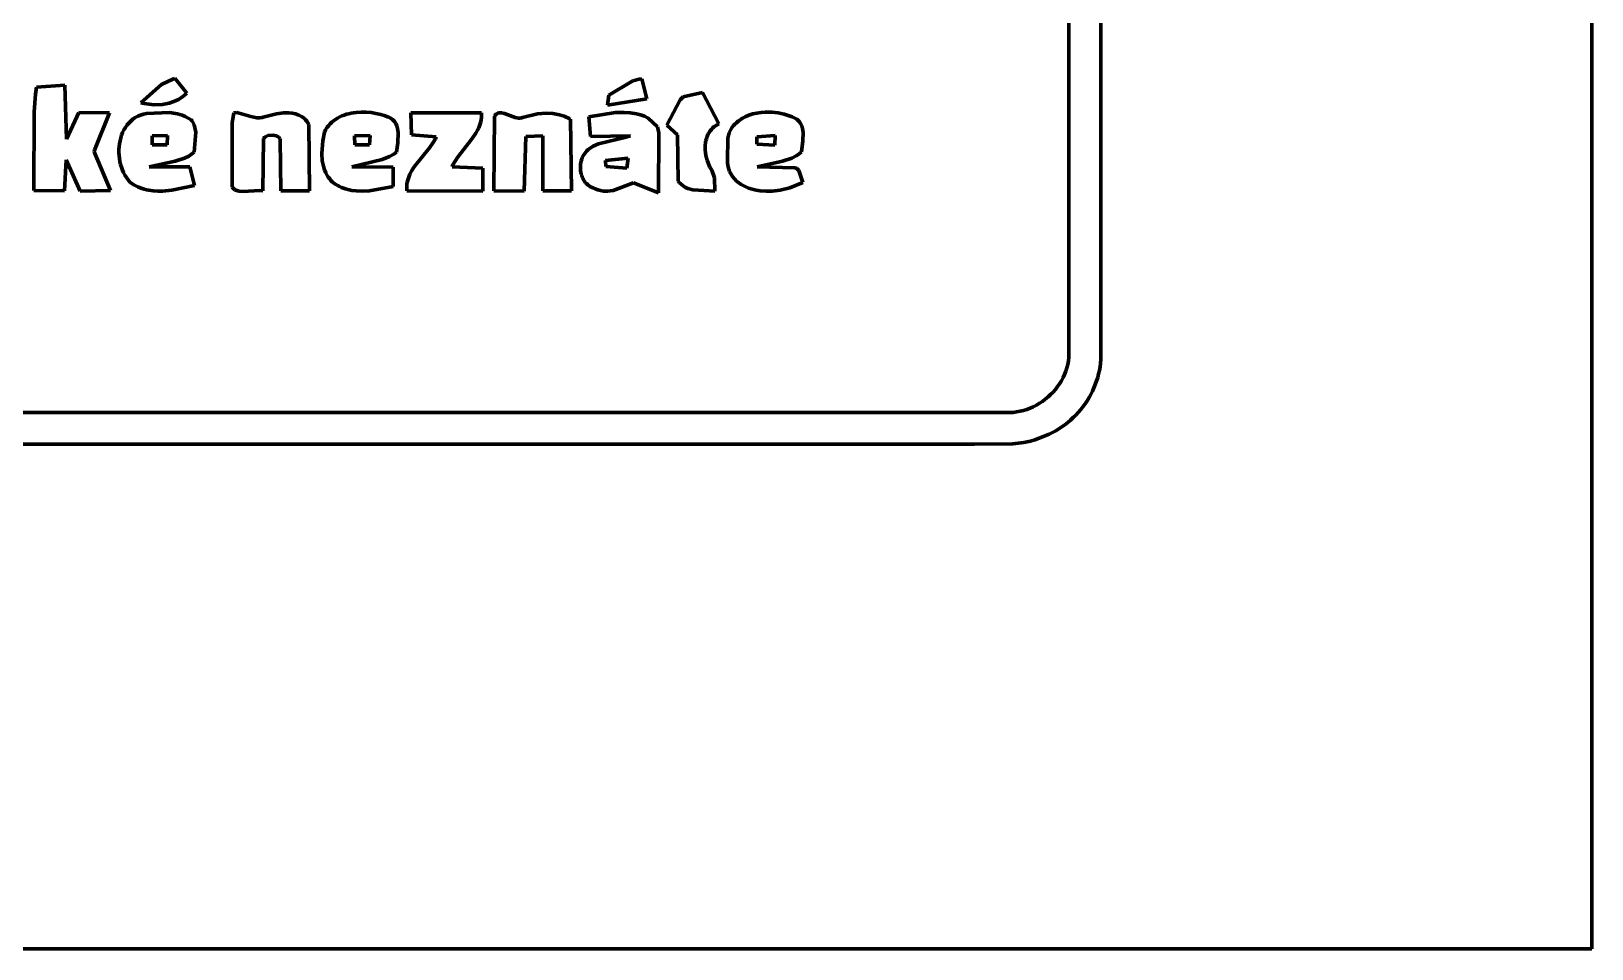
# Model space of a CAD drawing. Header units: millimetres. Extents: x 0 to 8.92, y 0 to 5.62.
# Drawn here: x 4.21 to 8.917, y 0 to 2.767 of the extents above; entities that cross this region are included whole.
import ezdxf

# ---------------------------------------------------------------- set-up
doc = ezdxf.new("R2010")
doc.units = ezdxf.units.MM
for name, color, linetype, lineweight in [('color#000000ff', 7, 'CONTINUOUS', 100), ('color#262325ff', 7, 'CONTINUOUS', 100), ('color#ffffffff', 7, 'CONTINUOUS', 100)]:
    doc.layers.add(name, color=color, linetype=linetype, lineweight=lineweight)

msp = doc.modelspace()

# ---------------------------------------------------------------- linework, layer by layer
at = {"layer": 'color#000000ff'}
for p, q in [((7.3392, 1.8049), (7.3393, 4.5008)), ((7.4363, 4.5007), (7.4362, 1.7769)), ((7.3396, 1.7941), (7.3392, 1.8049)), ((7.3392, 1.7833), (7.3396, 1.7941)), ((7.3268, 1.7321), (7.3306, 1.7419)), ((7.3306, 1.7419), (7.3338, 1.752)), ((7.3338, 1.752), (7.3363, 1.7623)), ((7.3363, 1.7623), (7.3381, 1.7727)), ((7.3381, 1.7727), (7.3392, 1.7833)), ((7.4318, 1.7442), (7.4294, 1.7335)), ((7.4338, 1.755), (7.4318, 1.7442)), ((7.4352, 1.7659), (7.4338, 1.755)), ((7.4362, 1.7769), (7.4352, 1.7659)), ((7.2993, 1.687), (7.3059, 1.6954)), ((7.3059, 1.6954), (7.3119, 1.7041)), ((7.3119, 1.7041), (7.3174, 1.7131)), ((7.3174, 1.7131), (7.3224, 1.7225)), ((7.3224, 1.7225), (7.3268, 1.7321)), ((7.4195, 1.702), (7.4154, 1.6918)), ((7.4233, 1.7124), (7.4195, 1.702)), ((7.4266, 1.7228), (7.4233, 1.7124)), ((7.4294, 1.7335), (7.4266, 1.7228)), ((7.2512, 1.6451), (7.2601, 1.6509)), ((7.2601, 1.6509), (7.2687, 1.6573)), ((7.2687, 1.6573), (7.277, 1.6641)), ((7.277, 1.6641), (7.2848, 1.6714)), ((7.2848, 1.6714), (7.2923, 1.679)), ((7.2923, 1.679), (7.2993, 1.687)), ((7.3947, 1.6529), (7.3886, 1.6438)), ((7.4005, 1.6624), (7.3947, 1.6529)), ((7.4058, 1.672), (7.4005, 1.6624)), ((7.4108, 1.6818), (7.4058, 1.672)), ((7.4154, 1.6918), (7.4108, 1.6818)), ((1.2076, 1.6177), (7.1396, 1.6177)), ((7.1396, 1.6177), (7.1503, 1.6169)), ((7.1503, 1.6169), (7.1609, 1.6169)), ((7.1609, 1.6169), (7.1715, 1.6175)), ((7.1715, 1.6175), (7.182, 1.6189)), ((7.182, 1.6189), (7.1924, 1.6208)), ((7.1924, 1.6208), (7.2027, 1.6234)), ((7.2027, 1.6234), (7.2129, 1.6266)), ((7.2129, 1.6266), (7.2228, 1.6304)), ((7.2228, 1.6304), (7.2325, 1.6348)), ((7.2325, 1.6348), (7.242, 1.6397)), ((7.242, 1.6397), (7.2512, 1.6451)), ((7.3529, 1.6018), (7.3448, 1.5943)), ((7.3607, 1.6096), (7.3529, 1.6018)), ((7.3682, 1.6177), (7.3607, 1.6096)), ((7.3753, 1.6261), (7.3682, 1.6177)), ((7.3821, 1.6348), (7.3753, 1.6261)), ((7.3886, 1.6438), (7.3821, 1.6348)), ((7.2906, 1.5568), (7.2807, 1.5519)), ((7.3003, 1.5621), (7.2906, 1.5568)), ((7.3097, 1.5678), (7.3003, 1.5621)), ((7.3189, 1.5738), (7.3097, 1.5678)), ((7.3278, 1.5803), (7.3189, 1.5738)), ((7.3364, 1.5871), (7.3278, 1.5803)), ((7.3448, 1.5943), (7.3364, 1.5871)), ((7.0555, 1.5221), (1.2075, 1.5221)), ((7.1709, 1.5225), (7.0555, 1.5221)), ((7.2043, 1.5265), (7.1709, 1.5225)), ((7.224, 1.531), (7.2043, 1.5265)), ((7.237, 1.535), (7.224, 1.531)), ((7.2499, 1.54), (7.237, 1.535)), ((7.2603, 1.5435), (7.2499, 1.54)), ((7.2706, 1.5475), (7.2603, 1.5435)), ((7.2807, 1.5519), (7.2706, 1.5475))]:
    msp.add_line(p, q, dxfattribs=at)
at = {"layer": 'color#262325ff'}
for p, q in [((4.2235, 2.5773), (4.2264, 2.5987)), ((4.2264, 2.5987), (4.3115, 2.6043)), ((4.3115, 2.6043), (4.3164, 2.441)), ((4.5409, 2.551), (4.6036, 2.6064)), ((4.6036, 2.6064), (4.6395, 2.6236)), ((4.6395, 2.6236), (4.6437, 2.625)), ((4.6437, 2.625), (4.6793, 2.5799)), ((5.9526, 2.5739), (6.0251, 2.6174)), ((6.0251, 2.6174), (6.0437, 2.6222)), ((6.0437, 2.6222), (6.0516, 2.623)), ((6.0516, 2.623), (6.0673, 2.5635)), ((4.2192, 2.5237), (4.2235, 2.5773)), ((4.5509, 2.5489), (4.5409, 2.551)), ((4.5814, 2.5454), (4.5509, 2.5489)), ((4.6068, 2.5465), (4.5814, 2.5454)), ((4.6266, 2.5503), (4.6068, 2.5465)), ((4.6409, 2.555), (4.6266, 2.5503)), ((4.6545, 2.5614), (4.6409, 2.555)), ((4.6632, 2.5667), (4.6545, 2.5614)), ((4.6715, 2.5729), (4.6632, 2.5667)), ((4.6793, 2.5799), (4.6715, 2.5729)), ((5.948, 2.5439), (5.9526, 2.5739)), ((6.0673, 2.5635), (5.948, 2.5439)), ((6.1268, 2.4841), (6.1671, 2.5597)), ((6.1671, 2.5597), (6.177, 2.5693)), ((6.177, 2.5693), (6.2348, 2.5826)), ((6.2348, 2.5826), (6.2838, 2.4879)), ((4.2181, 2.2867), (4.2192, 2.5237)), ((4.3164, 2.441), (4.354, 2.5215)), ((4.354, 2.5215), (4.4466, 2.5207)), ((4.4466, 2.5207), (4.4015, 2.4081)), ((4.5045, 2.4902), (4.5105, 2.4961)), ((4.5105, 2.4961), (4.517, 2.5016)), ((4.517, 2.5016), (4.524, 2.5064)), ((4.524, 2.5064), (4.5316, 2.5105)), ((4.5316, 2.5105), (4.5398, 2.514)), ((4.5398, 2.514), (4.5486, 2.5167)), ((4.5486, 2.5167), (4.5579, 2.5186)), ((4.5579, 2.5186), (4.6275, 2.5216)), ((4.6275, 2.5216), (4.652, 2.5178)), ((4.652, 2.5178), (4.6661, 2.5136)), ((4.6661, 2.5136), (4.6751, 2.5099)), ((4.6751, 2.5099), (4.6839, 2.5053)), ((4.6839, 2.5053), (4.6923, 2.4998)), ((4.6923, 2.4998), (4.6963, 2.4967)), ((4.6963, 2.4967), (4.702, 2.4848)), ((4.8169, 2.4907), (4.8211, 2.5212)), ((4.8211, 2.5212), (4.8305, 2.5215)), ((4.8305, 2.5215), (4.8729, 2.5098)), ((4.8729, 2.5098), (4.891, 2.5059)), ((4.891, 2.5059), (4.9003, 2.506)), ((4.9003, 2.506), (4.9065, 2.5071)), ((4.9065, 2.5071), (4.9097, 2.5081)), ((4.9097, 2.5081), (4.9504, 2.5184)), ((4.9504, 2.5184), (4.9717, 2.5211)), ((4.9717, 2.5211), (4.9876, 2.5211)), ((4.9876, 2.5211), (4.9978, 2.52)), ((4.9978, 2.52), (5.0077, 2.5177)), ((5.0077, 2.5177), (5.0124, 2.5162)), ((5.0124, 2.5162), (5.0171, 2.5143)), ((5.0171, 2.5143), (5.0216, 2.5121)), ((5.0216, 2.5121), (5.0259, 2.5096)), ((5.0259, 2.5096), (5.0301, 2.5067)), ((5.0301, 2.5067), (5.0341, 2.5034)), ((5.0341, 2.5034), (5.0379, 2.4997)), ((5.0379, 2.4997), (5.0415, 2.4956)), ((5.0415, 2.4956), (5.0448, 2.4911)), ((5.1169, 2.4925), (5.1225, 2.4971)), ((5.1225, 2.4971), (5.1283, 2.5013)), ((5.1283, 2.5013), (5.1344, 2.5051)), ((5.1344, 2.5051), (5.1407, 2.5085)), ((5.1407, 2.5085), (5.1473, 2.5115)), ((5.1473, 2.5115), (5.154, 2.5142)), ((5.154, 2.5142), (5.161, 2.5165)), ((5.161, 2.5165), (5.1681, 2.5184)), ((5.1681, 2.5184), (5.1753, 2.52)), ((5.1753, 2.52), (5.1826, 2.5213)), ((5.1826, 2.5213), (5.19, 2.5222)), ((5.19, 2.5222), (5.2051, 2.5231)), ((5.2051, 2.5231), (5.2202, 2.5229)), ((5.2202, 2.5229), (5.2352, 2.5215)), ((5.2352, 2.5215), (5.25, 2.5191)), ((5.25, 2.5191), (5.2643, 2.5158)), ((5.2643, 2.5158), (5.278, 2.5115)), ((5.278, 2.5115), (5.2845, 2.5091)), ((5.2845, 2.5091), (5.289, 2.5074)), ((5.289, 2.5074), (5.293, 2.5054)), ((5.293, 2.5054), (5.2967, 2.5031)), ((5.2967, 2.5031), (5.3, 2.5006)), ((5.3, 2.5006), (5.303, 2.4979)), ((5.303, 2.4979), (5.3056, 2.495)), ((5.3056, 2.495), (5.308, 2.4918)), ((5.355, 2.5209), (5.5686, 2.521)), ((5.3577, 2.4548), (5.355, 2.5209)), ((5.5676, 2.5006), (5.5664, 2.4942)), ((5.5684, 2.5071), (5.5676, 2.5006)), ((5.5688, 2.5139), (5.5684, 2.5071)), ((5.5686, 2.521), (5.5688, 2.5139)), ((5.6053, 2.2859), (5.6072, 2.5105)), ((5.6072, 2.5105), (5.6091, 2.5134)), ((5.6091, 2.5134), (5.6111, 2.5157)), ((5.6111, 2.5157), (5.6132, 2.5176)), ((5.6132, 2.5176), (5.6155, 2.519)), ((5.6155, 2.519), (5.6179, 2.5201)), ((5.6179, 2.5201), (5.6204, 2.5207)), ((5.6204, 2.5207), (5.6231, 2.521)), ((5.6231, 2.521), (5.6286, 2.5208)), ((5.6286, 2.5208), (5.6376, 2.5187)), ((5.6376, 2.5187), (5.6702, 2.5069)), ((5.6702, 2.5069), (5.6799, 2.5051)), ((5.6799, 2.5051), (5.6862, 2.5052)), ((5.6862, 2.5052), (5.6892, 2.5058)), ((5.6892, 2.5058), (5.6922, 2.5067)), ((5.6922, 2.5067), (5.7376, 2.5179)), ((5.7376, 2.5179), (5.763, 2.52)), ((5.763, 2.52), (5.7832, 2.519)), ((5.7832, 2.519), (5.8032, 2.5153)), ((5.8032, 2.5153), (5.8179, 2.5106)), ((5.8179, 2.5106), (5.8324, 2.504)), ((5.8324, 2.504), (5.8371, 2.5014)), ((5.8371, 2.5014), (5.8396, 2.2852)), ((5.8919, 2.5086), (5.9729, 2.5219)), ((5.8968, 2.4497), (5.8919, 2.5086)), ((5.9729, 2.5219), (5.9982, 2.5224)), ((5.9982, 2.5224), (6.017, 2.521)), ((6.017, 2.521), (6.0355, 2.5178)), ((6.0355, 2.5178), (6.0476, 2.5146)), ((6.0476, 2.5146), (6.0595, 2.5104)), ((6.0595, 2.5104), (6.0711, 2.5052)), ((6.0711, 2.5052), (6.0991, 2.4786)), ((6.337, 2.4912), (6.3419, 2.4953)), ((6.3419, 2.4953), (6.347, 2.4991)), ((6.347, 2.4991), (6.3522, 2.5026)), ((6.3522, 2.5026), (6.3576, 2.5057)), ((6.3576, 2.5057), (6.3631, 2.5086)), ((6.3631, 2.5086), (6.3746, 2.5136)), ((6.3746, 2.5136), (6.3866, 2.5175)), ((6.3866, 2.5175), (6.3989, 2.5203)), ((6.3989, 2.5203), (6.4115, 2.5222)), ((6.4115, 2.5222), (6.4243, 2.5231)), ((6.4243, 2.5231), (6.4436, 2.5227)), ((6.4436, 2.5227), (6.4627, 2.5205)), ((6.4627, 2.5205), (6.4813, 2.5165)), ((6.4813, 2.5165), (6.4991, 2.5109)), ((6.4991, 2.5109), (6.5048, 2.5087)), ((6.5048, 2.5087), (6.5093, 2.507)), ((6.5093, 2.507), (6.5134, 2.5051)), ((6.5134, 2.5051), (6.5172, 2.5029)), ((6.5172, 2.5029), (6.5205, 2.5005)), ((6.5205, 2.5005), (6.5236, 2.4979)), ((6.5236, 2.4979), (6.5263, 2.495)), ((6.5263, 2.495), (6.5287, 2.4919)), ((4.4804, 2.4452), (4.483, 2.4536)), ((4.483, 2.4536), (4.4862, 2.4616)), ((4.4862, 2.4616), (4.49, 2.4694)), ((4.49, 2.4694), (4.4943, 2.4767)), ((4.4943, 2.4767), (4.4991, 2.4837)), ((4.4991, 2.4837), (4.5045, 2.4902)), ((4.6218, 2.4527), (4.5752, 2.4512)), ((4.5752, 2.4512), (4.5755, 2.4244)), ((4.6206, 2.424), (4.6218, 2.4527)), ((4.7067, 2.4622), (4.7017, 2.4021)), ((4.702, 2.4848), (4.7067, 2.4622)), ((4.8162, 2.297), (4.8169, 2.4907)), ((4.9167, 2.4489), (4.9136, 2.4465)), ((4.9245, 2.4524), (4.9167, 2.4489)), ((4.9386, 2.454), (4.9245, 2.4524)), ((4.9497, 2.4518), (4.9386, 2.454)), ((4.9552, 2.4489), (4.9497, 2.4518)), ((4.958, 2.4463), (4.9552, 2.4489)), ((5.0448, 2.4911), (5.048, 2.4861)), ((5.048, 2.4861), (5.0495, 2.2853)), ((5.0895, 2.4366), (5.0944, 2.4631)), ((5.0944, 2.4631), (5.0981, 2.4698)), ((5.0981, 2.4698), (5.1023, 2.4762)), ((5.1023, 2.4762), (5.1068, 2.482)), ((5.1068, 2.482), (5.1117, 2.4875)), ((5.1117, 2.4875), (5.1169, 2.4925)), ((5.2323, 2.4524), (5.1858, 2.4515)), ((5.1858, 2.4515), (5.1862, 2.4243)), ((5.2311, 2.4243), (5.2323, 2.4524)), ((5.308, 2.4918), (5.31, 2.4885)), ((5.31, 2.4885), (5.3133, 2.4814)), ((5.3133, 2.4814), (5.3155, 2.4737)), ((5.3155, 2.4737), (5.3173, 2.4614)), ((5.3173, 2.4614), (5.316, 2.4309)), ((5.4321, 2.4486), (5.3577, 2.4548)), ((5.4292, 2.4429), (5.4321, 2.4486)), ((5.5516, 2.4591), (5.5407, 2.4431)), ((5.5577, 2.4703), (5.5516, 2.4591)), ((5.5604, 2.476), (5.5577, 2.4703)), ((5.5627, 2.4819), (5.5604, 2.476)), ((5.5647, 2.488), (5.5627, 2.4819)), ((5.5664, 2.4942), (5.5647, 2.488)), ((5.7021, 2.4491), (5.6972, 2.285)), ((5.7535, 2.4519), (5.7021, 2.4491)), ((5.7535, 2.2858), (5.7535, 2.4519)), ((6.0174, 2.4514), (5.8968, 2.4497)), ((5.921, 2.4275), (6.0046, 2.4473)), ((6.0046, 2.4473), (6.0174, 2.4514)), ((6.0991, 2.4786), (6.1035, 2.4607)), ((6.1034, 2.4586), (6.1025, 2.2801)), ((6.1035, 2.4607), (6.1034, 2.4586)), ((6.1597, 2.4542), (6.1268, 2.4841)), ((6.1614, 2.3147), (6.1597, 2.4542)), ((6.2481, 2.4476), (6.2464, 2.4426)), ((6.2501, 2.4525), (6.2481, 2.4476)), ((6.2524, 2.4572), (6.2501, 2.4525)), ((6.2551, 2.4618), (6.2524, 2.4572)), ((6.2581, 2.4662), (6.2551, 2.4618)), ((6.2615, 2.4704), (6.2581, 2.4662)), ((6.2652, 2.4744), (6.2615, 2.4704)), ((6.2693, 2.4782), (6.2652, 2.4744)), ((6.2737, 2.4817), (6.2693, 2.4782)), ((6.2786, 2.4849), (6.2737, 2.4817)), ((6.2838, 2.4879), (6.2786, 2.4849)), ((6.3111, 2.4449), (6.315, 2.4602)), ((6.315, 2.4602), (6.3198, 2.471)), ((6.3198, 2.471), (6.3241, 2.4777)), ((6.3241, 2.4777), (6.3294, 2.4839)), ((6.3294, 2.4839), (6.3324, 2.4869)), ((6.3324, 2.4869), (6.337, 2.4912)), ((6.4537, 2.453), (6.3982, 2.4489)), ((6.3982, 2.4489), (6.3985, 2.4264)), ((6.4527, 2.4239), (6.4537, 2.453)), ((6.5287, 2.4919), (6.5308, 2.4887)), ((6.5308, 2.4887), (6.5341, 2.4817)), ((6.5341, 2.4817), (6.5365, 2.4741)), ((6.5365, 2.4741), (6.5384, 2.4619)), ((6.5384, 2.4619), (6.5379, 2.4361)), ((4.4015, 2.4081), (4.4007, 2.4038)), ((4.4007, 2.4038), (4.4495, 2.2866)), ((4.475, 2.41), (4.4756, 2.419)), ((4.475, 2.401), (4.475, 2.41)), ((4.4754, 2.392), (4.475, 2.401)), ((4.4756, 2.419), (4.4766, 2.4279)), ((4.4766, 2.4279), (4.4782, 2.4366)), ((4.4782, 2.4366), (4.4804, 2.4452)), ((4.5755, 2.4244), (4.6206, 2.424)), ((4.7017, 2.4021), (4.6937, 2.3958)), ((4.9106, 2.442), (4.9087, 2.2855)), ((4.9114, 2.4436), (4.9106, 2.442)), ((4.9136, 2.4465), (4.9114, 2.4436)), ((4.96, 2.4432), (4.958, 2.4463)), ((4.961, 2.4395), (4.96, 2.4432)), ((4.9629, 2.2854), (4.961, 2.4395)), ((5.0867, 2.3978), (5.0895, 2.4366)), ((5.1862, 2.4243), (5.2311, 2.4243)), ((5.3117, 2.4022), (5.3037, 2.3962)), ((5.316, 2.4309), (5.3117, 2.4022)), ((5.3655, 2.3583), (5.4112, 2.4157)), ((5.4112, 2.4157), (5.4226, 2.4318)), ((5.4226, 2.4318), (5.4292, 2.4429)), ((5.5407, 2.4431), (5.4957, 2.3861)), ((5.8795, 2.3987), (5.8825, 2.4026)), ((5.8825, 2.4026), (5.8858, 2.4062)), ((5.8858, 2.4062), (5.8895, 2.4095)), ((5.8895, 2.4095), (5.8934, 2.4125)), ((5.8934, 2.4125), (5.9048, 2.42)), ((5.9048, 2.42), (5.921, 2.4275)), ((6.244, 2.4322), (6.2427, 2.4215)), ((6.2427, 2.4215), (6.2427, 2.4105)), ((6.2427, 2.4105), (6.2437, 2.3996)), ((6.245, 2.4374), (6.244, 2.4322)), ((6.2464, 2.4426), (6.245, 2.4374)), ((6.3102, 2.3761), (6.3111, 2.4449)), ((6.3985, 2.4264), (6.4527, 2.4239)), ((6.5331, 2.403), (6.5253, 2.3966)), ((6.5379, 2.4361), (6.5331, 2.403)), ((4.3154, 2.3788), (4.3111, 2.2853)), ((4.3585, 2.2847), (4.3154, 2.3788)), ((4.4765, 2.383), (4.4754, 2.392)), ((4.478, 2.3741), (4.4765, 2.383)), ((4.48, 2.3654), (4.478, 2.3741)), ((4.4825, 2.3568), (4.48, 2.3654)), ((4.4855, 2.3485), (4.4825, 2.3568)), ((4.6443, 2.3747), (4.5666, 2.3582)), ((4.5666, 2.3582), (4.6889, 2.3582)), ((4.6722, 2.3838), (4.6443, 2.3747)), ((4.6854, 2.3904), (4.6722, 2.3838)), ((4.6937, 2.3958), (4.6854, 2.3904)), ((4.6889, 2.3582), (4.7029, 2.3019)), ((5.0882, 2.3758), (5.0867, 2.3978)), ((5.0914, 2.3598), (5.0882, 2.3758)), ((5.0946, 2.3495), (5.0914, 2.3598)), ((5.2685, 2.3797), (5.1775, 2.3581)), ((5.1775, 2.3581), (5.3021, 2.3572)), ((5.291, 2.3888), (5.2685, 2.3797)), ((5.3037, 2.3962), (5.291, 2.3888)), ((5.3021, 2.3572), (5.3019, 2.2987)), ((5.3585, 2.3474), (5.3655, 2.3583)), ((5.4824, 2.3636), (5.4798, 2.3576)), ((5.4798, 2.3576), (5.5719, 2.354)), ((5.4886, 2.3751), (5.4824, 2.3636)), ((5.4957, 2.3861), (5.4886, 2.3751)), ((5.5719, 2.354), (5.572, 2.2851)), ((5.8667, 2.3563), (5.8669, 2.3614)), ((5.8669, 2.3513), (5.8667, 2.3563)), ((5.8669, 2.3614), (5.8673, 2.3664)), ((5.8673, 2.3664), (5.8681, 2.3714)), ((5.8681, 2.3714), (5.8692, 2.3763)), ((5.8692, 2.3763), (5.8706, 2.3811)), ((5.8706, 2.3811), (5.8724, 2.3858)), ((5.8724, 2.3858), (5.8744, 2.3903)), ((5.8744, 2.3903), (5.8768, 2.3946)), ((5.8768, 2.3946), (5.8795, 2.3987)), ((6.0109, 2.3843), (5.9421, 2.377)), ((5.9421, 2.377), (5.9429, 2.3592)), ((5.9429, 2.3592), (6.0065, 2.3538)), ((6.0065, 2.3538), (6.0109, 2.3843)), ((6.2437, 2.3996), (6.2457, 2.3886)), ((6.2457, 2.3886), (6.2487, 2.3779)), ((6.2487, 2.3779), (6.2526, 2.3674)), ((6.2526, 2.3674), (6.2574, 2.3574)), ((6.2574, 2.3574), (6.263, 2.348)), ((6.3103, 2.3688), (6.3102, 2.3761)), ((6.3119, 2.358), (6.3103, 2.3688)), ((6.3163, 2.3443), (6.3119, 2.358)), ((6.4765, 2.3752), (6.3994, 2.3581)), ((6.3994, 2.3581), (6.5145, 2.3554)), ((6.5042, 2.3845), (6.4765, 2.3752)), ((6.5171, 2.3912), (6.5042, 2.3845)), ((6.5145, 2.3554), (6.5195, 2.3531)), ((6.5253, 2.3966), (6.5171, 2.3912)), ((4.4891, 2.3405), (4.4855, 2.3485)), ((4.4931, 2.3328), (4.4891, 2.3405)), ((4.4976, 2.3255), (4.4931, 2.3328)), ((4.5026, 2.3186), (4.4976, 2.3255)), ((4.5081, 2.3122), (4.5026, 2.3186)), ((4.5139, 2.3079), (4.5081, 2.3122)), ((4.5199, 2.304), (4.5139, 2.3079)), ((5.0988, 2.3397), (5.0946, 2.3495)), ((5.1041, 2.3302), (5.0988, 2.3397)), ((5.1071, 2.3257), (5.1041, 2.3302)), ((5.1105, 2.3214), (5.1071, 2.3257)), ((5.1141, 2.3171), (5.1105, 2.3214)), ((5.118, 2.3131), (5.1141, 2.3171)), ((5.1235, 2.3089), (5.118, 2.3131)), ((5.129, 2.3051), (5.1235, 2.3089)), ((5.3436, 2.3056), (5.3446, 2.312)), ((5.3446, 2.312), (5.346, 2.3182)), ((5.346, 2.3182), (5.3478, 2.3243)), ((5.3478, 2.3243), (5.35, 2.3303)), ((5.35, 2.3303), (5.3526, 2.3361)), ((5.3526, 2.3361), (5.3585, 2.3474)), ((5.8673, 2.3463), (5.8669, 2.3513)), ((5.8681, 2.3413), (5.8673, 2.3463)), ((5.8692, 2.3364), (5.8681, 2.3413)), ((5.8706, 2.3316), (5.8692, 2.3364)), ((5.8724, 2.327), (5.8706, 2.3316)), ((5.8744, 2.3225), (5.8724, 2.327)), ((5.8768, 2.3182), (5.8744, 2.3225)), ((5.8794, 2.3141), (5.8768, 2.3182)), ((5.8824, 2.3102), (5.8794, 2.3141)), ((5.8857, 2.3066), (5.8824, 2.3102)), ((5.8892, 2.3033), (5.8857, 2.3066)), ((6.0271, 2.3099), (5.9658, 2.2871)), ((6.1025, 2.2801), (6.0271, 2.3099)), ((6.1641, 2.3113), (6.1614, 2.3147)), ((6.17, 2.3053), (6.1641, 2.3113)), ((6.263, 2.348), (6.2712, 2.3251)), ((6.2712, 2.3251), (6.2723, 2.2848)), ((6.3251, 2.3287), (6.3163, 2.3443)), ((6.337, 2.3152), (6.3251, 2.3287)), ((6.3514, 2.3043), (6.337, 2.3152)), ((6.5375, 2.3104), (6.4981, 2.295)), ((6.5195, 2.3531), (6.5254, 2.347)), ((6.5254, 2.347), (6.5375, 2.3104)), ((4.3111, 2.2853), (4.2181, 2.2867)), ((4.4495, 2.2866), (4.3585, 2.2847)), ((4.526, 2.3006), (4.5199, 2.304)), ((4.5322, 2.2975), (4.526, 2.3006)), ((4.5385, 2.2948), (4.5322, 2.2975)), ((4.5449, 2.2924), (4.5385, 2.2948)), ((4.5515, 2.2904), (4.5449, 2.2924)), ((4.5581, 2.2887), (4.5515, 2.2904)), ((4.5648, 2.2874), (4.5581, 2.2887)), ((4.5784, 2.2856), (4.5648, 2.2874)), ((4.5923, 2.2848), (4.5784, 2.2856)), ((4.6063, 2.285), (4.5923, 2.2848)), ((4.6345, 2.2877), (4.6063, 2.285)), ((4.7029, 2.3019), (4.6345, 2.2877)), ((4.8181, 2.2946), (4.8162, 2.297)), ((4.8202, 2.2924), (4.8181, 2.2946)), ((4.8224, 2.2905), (4.8202, 2.2924)), ((4.8249, 2.2889), (4.8224, 2.2905)), ((4.8303, 2.2865), (4.8249, 2.2889)), ((4.8362, 2.2849), (4.8303, 2.2865)), ((4.8494, 2.2838), (4.8362, 2.2849)), ((4.8993, 2.2867), (4.8494, 2.2838)), ((4.9087, 2.2855), (4.8993, 2.2867)), ((5.0495, 2.2853), (4.9629, 2.2854)), ((5.1347, 2.3016), (5.129, 2.3051)), ((5.1406, 2.2986), (5.1347, 2.3016)), ((5.1465, 2.2958), (5.1406, 2.2986)), ((5.1525, 2.2935), (5.1465, 2.2958)), ((5.1587, 2.2914), (5.1525, 2.2935)), ((5.1649, 2.2897), (5.1587, 2.2914)), ((5.1776, 2.287), (5.1649, 2.2897)), ((5.1905, 2.2854), (5.1776, 2.287)), ((5.2103, 2.2848), (5.1905, 2.2854)), ((5.2303, 2.2859), (5.2103, 2.2848)), ((5.3019, 2.2987), (5.2303, 2.2859)), ((5.343, 2.2991), (5.3436, 2.3056)), ((5.343, 2.2924), (5.343, 2.2991)), ((5.3434, 2.2855), (5.343, 2.2924)), ((5.572, 2.2851), (5.3434, 2.2855)), ((5.6972, 2.285), (5.6053, 2.2859)), ((5.8396, 2.2852), (5.7535, 2.2858)), ((5.8931, 2.3004), (5.8892, 2.3033)), ((5.8973, 2.2977), (5.8931, 2.3004)), ((5.9018, 2.2955), (5.8973, 2.2977)), ((5.9067, 2.2936), (5.9018, 2.2955)), ((5.9108, 2.2916), (5.9067, 2.2936)), ((5.9191, 2.2884), (5.9108, 2.2916)), ((5.9275, 2.2863), (5.9191, 2.2884)), ((5.936, 2.2851), (5.9275, 2.2863)), ((5.9488, 2.2849), (5.936, 2.2851)), ((5.9658, 2.2871), (5.9488, 2.2849)), ((6.1764, 2.3003), (6.17, 2.3053)), ((6.1833, 2.2962), (6.1764, 2.3003)), ((6.1906, 2.293), (6.1833, 2.2962)), ((6.2061, 2.2885), (6.1906, 2.293)), ((6.2723, 2.2848), (6.2061, 2.2885)), ((6.3677, 2.2963), (6.3514, 2.3043)), ((6.3734, 2.2941), (6.3677, 2.2963)), ((6.3849, 2.2904), (6.3734, 2.2941)), ((6.3967, 2.2876), (6.3849, 2.2904)), ((6.4085, 2.2857), (6.3967, 2.2876)), ((6.4265, 2.2843), (6.4085, 2.2857)), ((6.4446, 2.2848), (6.4265, 2.2843)), ((6.4686, 2.2878), (6.4446, 2.2848)), ((6.4981, 2.295), (6.4686, 2.2878))]:
    msp.add_line(p, q, dxfattribs=at)
at = {"layer": 'color#ffffffff'}
for p, q in [((8.9167, 5.625), (8.9167, 0)), ((7.3393, 4.5008), (7.3392, 1.8049)), ((7.4362, 1.7769), (7.4363, 4.5007)), ((4.2264, 2.5987), (4.2235, 2.5773)), ((4.3115, 2.6043), (4.2264, 2.5987)), ((4.3164, 2.441), (4.3115, 2.6043)), ((4.6036, 2.6064), (4.5409, 2.551)), ((4.6395, 2.6236), (4.6036, 2.6064)), ((4.6437, 2.625), (4.6395, 2.6236)), ((4.6793, 2.5799), (4.6437, 2.625)), ((6.0251, 2.6174), (5.9526, 2.5739)), ((6.0437, 2.6222), (6.0251, 2.6174)), ((6.0516, 2.623), (6.0437, 2.6222)), ((6.0673, 2.5635), (6.0516, 2.623)), ((4.2235, 2.5773), (4.2192, 2.5237)), ((4.5409, 2.551), (4.5509, 2.5489)), ((4.5509, 2.5489), (4.5814, 2.5454)), ((4.5814, 2.5454), (4.6068, 2.5465)), ((4.6068, 2.5465), (4.6266, 2.5503)), ((4.6266, 2.5503), (4.6409, 2.555)), ((4.6409, 2.555), (4.6545, 2.5614)), ((4.6545, 2.5614), (4.6632, 2.5667)), ((4.6632, 2.5667), (4.6715, 2.5729)), ((4.6715, 2.5729), (4.6793, 2.5799)), ((5.9526, 2.5739), (5.948, 2.5439)), ((5.948, 2.5439), (6.0673, 2.5635)), ((6.1671, 2.5597), (6.1268, 2.4841)), ((6.177, 2.5693), (6.1671, 2.5597)), ((6.2348, 2.5826), (6.177, 2.5693)), ((6.2838, 2.4879), (6.2348, 2.5826)), ((4.2192, 2.5237), (4.2181, 2.2867)), ((4.354, 2.5215), (4.3164, 2.441)), ((4.4466, 2.5207), (4.354, 2.5215)), ((4.4015, 2.4081), (4.4466, 2.5207)), ((4.5105, 2.4961), (4.5045, 2.4902)), ((4.517, 2.5016), (4.5105, 2.4961)), ((4.524, 2.5064), (4.517, 2.5016)), ((4.5316, 2.5105), (4.524, 2.5064)), ((4.5398, 2.514), (4.5316, 2.5105)), ((4.5486, 2.5167), (4.5398, 2.514)), ((4.5579, 2.5186), (4.5486, 2.5167)), ((4.6275, 2.5216), (4.5579, 2.5186)), ((4.652, 2.5178), (4.6275, 2.5216)), ((4.6661, 2.5136), (4.652, 2.5178)), ((4.6751, 2.5099), (4.6661, 2.5136)), ((4.6839, 2.5053), (4.6751, 2.5099)), ((4.6923, 2.4998), (4.6839, 2.5053)), ((4.6963, 2.4967), (4.6923, 2.4998)), ((4.702, 2.4848), (4.6963, 2.4967)), ((4.8211, 2.5212), (4.8169, 2.4907)), ((4.8305, 2.5215), (4.8211, 2.5212)), ((4.8729, 2.5098), (4.8305, 2.5215)), ((4.891, 2.5059), (4.8729, 2.5098)), ((4.9003, 2.506), (4.891, 2.5059)), ((4.9065, 2.5071), (4.9003, 2.506)), ((4.9097, 2.5081), (4.9065, 2.5071)), ((4.9504, 2.5184), (4.9097, 2.5081)), ((4.9717, 2.5211), (4.9504, 2.5184)), ((4.9876, 2.5211), (4.9717, 2.5211)), ((4.9978, 2.52), (4.9876, 2.5211)), ((5.0077, 2.5177), (4.9978, 2.52)), ((5.0124, 2.5162), (5.0077, 2.5177)), ((5.0171, 2.5143), (5.0124, 2.5162)), ((5.0216, 2.5121), (5.0171, 2.5143)), ((5.0259, 2.5096), (5.0216, 2.5121)), ((5.0301, 2.5067), (5.0259, 2.5096)), ((5.0341, 2.5034), (5.0301, 2.5067)), ((5.0379, 2.4997), (5.0341, 2.5034)), ((5.0415, 2.4956), (5.0379, 2.4997)), ((5.0448, 2.4911), (5.0415, 2.4956)), ((5.1225, 2.4971), (5.1169, 2.4925)), ((5.1283, 2.5013), (5.1225, 2.4971)), ((5.1344, 2.5051), (5.1283, 2.5013)), ((5.1407, 2.5085), (5.1344, 2.5051)), ((5.1473, 2.5115), (5.1407, 2.5085)), ((5.154, 2.5142), (5.1473, 2.5115)), ((5.161, 2.5165), (5.154, 2.5142)), ((5.1681, 2.5184), (5.161, 2.5165)), ((5.1753, 2.52), (5.1681, 2.5184)), ((5.1826, 2.5213), (5.1753, 2.52)), ((5.19, 2.5222), (5.1826, 2.5213)), ((5.2051, 2.5231), (5.19, 2.5222)), ((5.2202, 2.5229), (5.2051, 2.5231)), ((5.2352, 2.5215), (5.2202, 2.5229)), ((5.25, 2.5191), (5.2352, 2.5215)), ((5.2643, 2.5158), (5.25, 2.5191)), ((5.278, 2.5115), (5.2643, 2.5158)), ((5.2845, 2.5091), (5.278, 2.5115)), ((5.289, 2.5074), (5.2845, 2.5091)), ((5.293, 2.5054), (5.289, 2.5074)), ((5.2967, 2.5031), (5.293, 2.5054)), ((5.3, 2.5006), (5.2967, 2.5031)), ((5.303, 2.4979), (5.3, 2.5006)), ((5.3056, 2.495), (5.303, 2.4979)), ((5.308, 2.4918), (5.3056, 2.495)), ((5.5686, 2.521), (5.355, 2.5209)), ((5.355, 2.5209), (5.3577, 2.4548)), ((5.5664, 2.4942), (5.5676, 2.5006)), ((5.5676, 2.5006), (5.5684, 2.5071)), ((5.5684, 2.5071), (5.5688, 2.5139)), ((5.5688, 2.5139), (5.5686, 2.521)), ((5.6072, 2.5105), (5.6053, 2.2859)), ((5.6091, 2.5134), (5.6072, 2.5105)), ((5.6111, 2.5157), (5.6091, 2.5134)), ((5.6132, 2.5176), (5.6111, 2.5157)), ((5.6155, 2.519), (5.6132, 2.5176)), ((5.6179, 2.5201), (5.6155, 2.519)), ((5.6204, 2.5207), (5.6179, 2.5201)), ((5.6231, 2.521), (5.6204, 2.5207)), ((5.6286, 2.5208), (5.6231, 2.521)), ((5.6376, 2.5187), (5.6286, 2.5208)), ((5.6702, 2.5069), (5.6376, 2.5187)), ((5.6799, 2.5051), (5.6702, 2.5069)), ((5.6862, 2.5052), (5.6799, 2.5051)), ((5.6892, 2.5058), (5.6862, 2.5052)), ((5.6922, 2.5067), (5.6892, 2.5058)), ((5.7376, 2.5179), (5.6922, 2.5067)), ((5.763, 2.52), (5.7376, 2.5179)), ((5.7832, 2.519), (5.763, 2.52)), ((5.8032, 2.5153), (5.7832, 2.519)), ((5.8179, 2.5106), (5.8032, 2.5153)), ((5.8324, 2.504), (5.8179, 2.5106)), ((5.8371, 2.5014), (5.8324, 2.504)), ((5.8396, 2.2852), (5.8371, 2.5014)), ((5.9729, 2.5219), (5.8919, 2.5086)), ((5.8919, 2.5086), (5.8968, 2.4497)), ((5.9982, 2.5224), (5.9729, 2.5219)), ((6.017, 2.521), (5.9982, 2.5224)), ((6.0355, 2.5178), (6.017, 2.521)), ((6.0476, 2.5146), (6.0355, 2.5178)), ((6.0595, 2.5104), (6.0476, 2.5146)), ((6.0711, 2.5052), (6.0595, 2.5104)), ((6.0991, 2.4786), (6.0711, 2.5052)), ((6.3419, 2.4953), (6.337, 2.4912)), ((6.347, 2.4991), (6.3419, 2.4953)), ((6.3522, 2.5026), (6.347, 2.4991)), ((6.3576, 2.5057), (6.3522, 2.5026)), ((6.3631, 2.5086), (6.3576, 2.5057)), ((6.3746, 2.5136), (6.3631, 2.5086)), ((6.3866, 2.5175), (6.3746, 2.5136)), ((6.3989, 2.5203), (6.3866, 2.5175)), ((6.4115, 2.5222), (6.3989, 2.5203)), ((6.4243, 2.5231), (6.4115, 2.5222)), ((6.4436, 2.5227), (6.4243, 2.5231)), ((6.4627, 2.5205), (6.4436, 2.5227)), ((6.4813, 2.5165), (6.4627, 2.5205)), ((6.4991, 2.5109), (6.4813, 2.5165)), ((6.5048, 2.5087), (6.4991, 2.5109)), ((6.5093, 2.507), (6.5048, 2.5087)), ((6.5134, 2.5051), (6.5093, 2.507)), ((6.5172, 2.5029), (6.5134, 2.5051)), ((6.5205, 2.5005), (6.5172, 2.5029)), ((6.5236, 2.4979), (6.5205, 2.5005)), ((6.5263, 2.495), (6.5236, 2.4979)), ((6.5287, 2.4919), (6.5263, 2.495)), ((4.483, 2.4536), (4.4804, 2.4452)), ((4.4862, 2.4616), (4.483, 2.4536)), ((4.49, 2.4694), (4.4862, 2.4616)), ((4.4943, 2.4767), (4.49, 2.4694)), ((4.4991, 2.4837), (4.4943, 2.4767)), ((4.5045, 2.4902), (4.4991, 2.4837)), ((4.5752, 2.4512), (4.6218, 2.4527)), ((4.5755, 2.4244), (4.5752, 2.4512)), ((4.6218, 2.4527), (4.6206, 2.424)), ((4.7017, 2.4021), (4.7067, 2.4622)), ((4.7067, 2.4622), (4.702, 2.4848)), ((4.8169, 2.4907), (4.8162, 2.297)), ((4.9136, 2.4465), (4.9167, 2.4489)), ((4.9167, 2.4489), (4.9245, 2.4524)), ((4.9245, 2.4524), (4.9386, 2.454)), ((4.9386, 2.454), (4.9497, 2.4518)), ((4.9497, 2.4518), (4.9552, 2.4489)), ((4.9552, 2.4489), (4.958, 2.4463)), ((5.048, 2.4861), (5.0448, 2.4911)), ((5.0495, 2.2853), (5.048, 2.4861)), ((5.0944, 2.4631), (5.0895, 2.4366)), ((5.0981, 2.4698), (5.0944, 2.4631)), ((5.1023, 2.4762), (5.0981, 2.4698)), ((5.1068, 2.482), (5.1023, 2.4762)), ((5.1117, 2.4875), (5.1068, 2.482)), ((5.1169, 2.4925), (5.1117, 2.4875)), ((5.1858, 2.4515), (5.2323, 2.4524)), ((5.1862, 2.4243), (5.1858, 2.4515)), ((5.2323, 2.4524), (5.2311, 2.4243)), ((5.31, 2.4885), (5.308, 2.4918)), ((5.3133, 2.4814), (5.31, 2.4885)), ((5.3155, 2.4737), (5.3133, 2.4814)), ((5.3173, 2.4614), (5.3155, 2.4737)), ((5.316, 2.4309), (5.3173, 2.4614)), ((5.3577, 2.4548), (5.4321, 2.4486)), ((5.4321, 2.4486), (5.4292, 2.4429)), ((5.5407, 2.4431), (5.5516, 2.4591)), ((5.5516, 2.4591), (5.5577, 2.4703)), ((5.5577, 2.4703), (5.5604, 2.476)), ((5.5604, 2.476), (5.5627, 2.4819)), ((5.5627, 2.4819), (5.5647, 2.488)), ((5.5647, 2.488), (5.5664, 2.4942)), ((5.6972, 2.285), (5.7021, 2.4491)), ((5.7021, 2.4491), (5.7535, 2.4519)), ((5.7535, 2.4519), (5.7535, 2.2858)), ((5.8968, 2.4497), (6.0174, 2.4514)), ((6.0046, 2.4473), (5.921, 2.4275)), ((6.0174, 2.4514), (6.0046, 2.4473)), ((6.1035, 2.4607), (6.0991, 2.4786)), ((6.1025, 2.2801), (6.1034, 2.4586)), ((6.1034, 2.4586), (6.1035, 2.4607)), ((6.1268, 2.4841), (6.1597, 2.4542)), ((6.1597, 2.4542), (6.1614, 2.3147)), ((6.2464, 2.4426), (6.2481, 2.4476)), ((6.2481, 2.4476), (6.2501, 2.4525)), ((6.2501, 2.4525), (6.2524, 2.4572)), ((6.2524, 2.4572), (6.2551, 2.4618)), ((6.2551, 2.4618), (6.2581, 2.4662)), ((6.2581, 2.4662), (6.2615, 2.4704)), ((6.2615, 2.4704), (6.2652, 2.4744)), ((6.2652, 2.4744), (6.2693, 2.4782)), ((6.2693, 2.4782), (6.2737, 2.4817)), ((6.2737, 2.4817), (6.2786, 2.4849)), ((6.2786, 2.4849), (6.2838, 2.4879)), ((6.315, 2.4602), (6.3111, 2.4449)), ((6.3198, 2.471), (6.315, 2.4602)), ((6.3241, 2.4777), (6.3198, 2.471)), ((6.3294, 2.4839), (6.3241, 2.4777)), ((6.3324, 2.4869), (6.3294, 2.4839)), ((6.337, 2.4912), (6.3324, 2.4869)), ((6.3982, 2.4489), (6.4537, 2.453)), ((6.3985, 2.4264), (6.3982, 2.4489)), ((6.4537, 2.453), (6.4527, 2.4239)), ((6.5308, 2.4887), (6.5287, 2.4919)), ((6.5341, 2.4817), (6.5308, 2.4887)), ((6.5365, 2.4741), (6.5341, 2.4817)), ((6.5384, 2.4619), (6.5365, 2.4741)), ((6.5379, 2.4361), (6.5384, 2.4619)), ((4.4007, 2.4038), (4.4015, 2.4081)), ((4.4495, 2.2866), (4.4007, 2.4038)), ((4.4756, 2.419), (4.475, 2.41)), ((4.475, 2.41), (4.475, 2.401)), ((4.475, 2.401), (4.4754, 2.392)), ((4.4766, 2.4279), (4.4756, 2.419)), ((4.4782, 2.4366), (4.4766, 2.4279)), ((4.4804, 2.4452), (4.4782, 2.4366)), ((4.6206, 2.424), (4.5755, 2.4244)), ((4.6937, 2.3958), (4.7017, 2.4021)), ((4.9087, 2.2855), (4.9106, 2.442)), ((4.9106, 2.442), (4.9114, 2.4436)), ((4.9114, 2.4436), (4.9136, 2.4465)), ((4.958, 2.4463), (4.96, 2.4432)), ((4.96, 2.4432), (4.961, 2.4395)), ((4.961, 2.4395), (4.9629, 2.2854)), ((5.0895, 2.4366), (5.0867, 2.3978)), ((5.2311, 2.4243), (5.1862, 2.4243)), ((5.3037, 2.3962), (5.3117, 2.4022)), ((5.3117, 2.4022), (5.316, 2.4309)), ((5.4112, 2.4157), (5.3655, 2.3583)), ((5.4226, 2.4318), (5.4112, 2.4157)), ((5.4292, 2.4429), (5.4226, 2.4318)), ((5.4957, 2.3861), (5.5407, 2.4431)), ((5.8825, 2.4026), (5.8795, 2.3987)), ((5.8858, 2.4062), (5.8825, 2.4026)), ((5.8895, 2.4095), (5.8858, 2.4062)), ((5.8934, 2.4125), (5.8895, 2.4095)), ((5.9048, 2.42), (5.8934, 2.4125)), ((5.921, 2.4275), (5.9048, 2.42)), ((6.2427, 2.4215), (6.244, 2.4322)), ((6.2427, 2.4105), (6.2427, 2.4215)), ((6.2437, 2.3996), (6.2427, 2.4105)), ((6.244, 2.4322), (6.245, 2.4374)), ((6.245, 2.4374), (6.2464, 2.4426)), ((6.3111, 2.4449), (6.3102, 2.3761)), ((6.4527, 2.4239), (6.3985, 2.4264)), ((6.5253, 2.3966), (6.5331, 2.403)), ((6.5331, 2.403), (6.5379, 2.4361)), ((4.3111, 2.2853), (4.3154, 2.3788)), ((4.3154, 2.3788), (4.3585, 2.2847)), ((4.4754, 2.392), (4.4765, 2.383)), ((4.4765, 2.383), (4.478, 2.3741)), ((4.478, 2.3741), (4.48, 2.3654)), ((4.48, 2.3654), (4.4825, 2.3568)), ((4.4825, 2.3568), (4.4855, 2.3485)), ((4.5666, 2.3582), (4.6443, 2.3747)), ((4.6889, 2.3582), (4.5666, 2.3582)), ((4.6443, 2.3747), (4.6722, 2.3838)), ((4.6722, 2.3838), (4.6854, 2.3904)), ((4.6854, 2.3904), (4.6937, 2.3958)), ((4.7029, 2.3019), (4.6889, 2.3582)), ((5.0867, 2.3978), (5.0882, 2.3758)), ((5.0882, 2.3758), (5.0914, 2.3598)), ((5.0914, 2.3598), (5.0946, 2.3495)), ((5.1775, 2.3581), (5.2685, 2.3797)), ((5.3021, 2.3572), (5.1775, 2.3581)), ((5.2685, 2.3797), (5.291, 2.3888)), ((5.291, 2.3888), (5.3037, 2.3962)), ((5.3019, 2.2987), (5.3021, 2.3572)), ((5.3655, 2.3583), (5.3585, 2.3474)), ((5.4798, 2.3576), (5.4824, 2.3636)), ((5.5719, 2.354), (5.4798, 2.3576)), ((5.4824, 2.3636), (5.4886, 2.3751)), ((5.4886, 2.3751), (5.4957, 2.3861)), ((5.572, 2.2851), (5.5719, 2.354)), ((5.8669, 2.3614), (5.8667, 2.3563)), ((5.8667, 2.3563), (5.8669, 2.3513)), ((5.8673, 2.3664), (5.8669, 2.3614)), ((5.8681, 2.3714), (5.8673, 2.3664)), ((5.8692, 2.3763), (5.8681, 2.3714)), ((5.8706, 2.3811), (5.8692, 2.3763)), ((5.8724, 2.3858), (5.8706, 2.3811)), ((5.8744, 2.3903), (5.8724, 2.3858)), ((5.8768, 2.3946), (5.8744, 2.3903)), ((5.8795, 2.3987), (5.8768, 2.3946)), ((5.9421, 2.377), (6.0109, 2.3843)), ((5.9429, 2.3592), (5.9421, 2.377)), ((6.0065, 2.3538), (5.9429, 2.3592)), ((6.0109, 2.3843), (6.0065, 2.3538)), ((6.2457, 2.3886), (6.2437, 2.3996)), ((6.2487, 2.3779), (6.2457, 2.3886)), ((6.2526, 2.3674), (6.2487, 2.3779)), ((6.2574, 2.3574), (6.2526, 2.3674)), ((6.263, 2.348), (6.2574, 2.3574)), ((6.3102, 2.3761), (6.3103, 2.3688)), ((6.3103, 2.3688), (6.3119, 2.358)), ((6.3119, 2.358), (6.3163, 2.3443)), ((6.3994, 2.3581), (6.4765, 2.3752)), ((6.5145, 2.3554), (6.3994, 2.3581)), ((6.4765, 2.3752), (6.5042, 2.3845)), ((6.5042, 2.3845), (6.5171, 2.3912)), ((6.5195, 2.3531), (6.5145, 2.3554)), ((6.5171, 2.3912), (6.5253, 2.3966)), ((4.4855, 2.3485), (4.4891, 2.3405)), ((4.4891, 2.3405), (4.4931, 2.3328)), ((4.4931, 2.3328), (4.4976, 2.3255)), ((4.4976, 2.3255), (4.5026, 2.3186)), ((4.5026, 2.3186), (4.5081, 2.3122)), ((4.5081, 2.3122), (4.5139, 2.3079)), ((4.5139, 2.3079), (4.5199, 2.304)), ((5.0946, 2.3495), (5.0988, 2.3397)), ((5.0988, 2.3397), (5.1041, 2.3302)), ((5.1041, 2.3302), (5.1071, 2.3257)), ((5.1071, 2.3257), (5.1105, 2.3214)), ((5.1105, 2.3214), (5.1141, 2.3171)), ((5.1141, 2.3171), (5.118, 2.3131)), ((5.118, 2.3131), (5.1235, 2.3089)), ((5.1235, 2.3089), (5.129, 2.3051)), ((5.3446, 2.312), (5.3436, 2.3056)), ((5.346, 2.3182), (5.3446, 2.312)), ((5.3478, 2.3243), (5.346, 2.3182)), ((5.35, 2.3303), (5.3478, 2.3243)), ((5.3526, 2.3361), (5.35, 2.3303)), ((5.3585, 2.3474), (5.3526, 2.3361)), ((5.8669, 2.3513), (5.8673, 2.3463)), ((5.8673, 2.3463), (5.8681, 2.3413)), ((5.8681, 2.3413), (5.8692, 2.3364)), ((5.8692, 2.3364), (5.8706, 2.3316)), ((5.8706, 2.3316), (5.8724, 2.327)), ((5.8724, 2.327), (5.8744, 2.3225)), ((5.8744, 2.3225), (5.8768, 2.3182)), ((5.8768, 2.3182), (5.8794, 2.3141)), ((5.8794, 2.3141), (5.8824, 2.3102)), ((5.8824, 2.3102), (5.8857, 2.3066)), ((5.8857, 2.3066), (5.8892, 2.3033)), ((5.9658, 2.2871), (6.0271, 2.3099)), ((6.0271, 2.3099), (6.1025, 2.2801)), ((6.1614, 2.3147), (6.1641, 2.3113)), ((6.1641, 2.3113), (6.17, 2.3053)), ((6.2712, 2.3251), (6.263, 2.348)), ((6.2723, 2.2848), (6.2712, 2.3251)), ((6.3163, 2.3443), (6.3251, 2.3287)), ((6.3251, 2.3287), (6.337, 2.3152)), ((6.337, 2.3152), (6.3514, 2.3043)), ((6.4981, 2.295), (6.5375, 2.3104)), ((6.5254, 2.347), (6.5195, 2.3531)), ((6.5375, 2.3104), (6.5254, 2.347)), ((4.2181, 2.2867), (4.3111, 2.2853)), ((4.3585, 2.2847), (4.4495, 2.2866)), ((4.5199, 2.304), (4.526, 2.3006)), ((4.526, 2.3006), (4.5322, 2.2975)), ((4.5322, 2.2975), (4.5385, 2.2948)), ((4.5385, 2.2948), (4.5449, 2.2924)), ((4.5449, 2.2924), (4.5515, 2.2904)), ((4.5515, 2.2904), (4.5581, 2.2887)), ((4.5581, 2.2887), (4.5648, 2.2874)), ((4.5648, 2.2874), (4.5784, 2.2856)), ((4.5784, 2.2856), (4.5923, 2.2848)), ((4.5923, 2.2848), (4.6063, 2.285)), ((4.6063, 2.285), (4.6345, 2.2877)), ((4.6345, 2.2877), (4.7029, 2.3019)), ((4.8162, 2.297), (4.8181, 2.2946)), ((4.8181, 2.2946), (4.8202, 2.2924)), ((4.8202, 2.2924), (4.8224, 2.2905)), ((4.8224, 2.2905), (4.8249, 2.2889)), ((4.8249, 2.2889), (4.8303, 2.2865)), ((4.8303, 2.2865), (4.8362, 2.2849)), ((4.8362, 2.2849), (4.8494, 2.2838)), ((4.8494, 2.2838), (4.8993, 2.2867)), ((4.8993, 2.2867), (4.9087, 2.2855)), ((4.9629, 2.2854), (5.0495, 2.2853)), ((5.129, 2.3051), (5.1347, 2.3016)), ((5.1347, 2.3016), (5.1406, 2.2986)), ((5.1406, 2.2986), (5.1465, 2.2958)), ((5.1465, 2.2958), (5.1525, 2.2935)), ((5.1525, 2.2935), (5.1587, 2.2914)), ((5.1587, 2.2914), (5.1649, 2.2897)), ((5.1649, 2.2897), (5.1776, 2.287)), ((5.1776, 2.287), (5.1905, 2.2854)), ((5.1905, 2.2854), (5.2103, 2.2848)), ((5.2103, 2.2848), (5.2303, 2.2859)), ((5.2303, 2.2859), (5.3019, 2.2987)), ((5.3436, 2.3056), (5.343, 2.2991)), ((5.343, 2.2991), (5.343, 2.2924)), ((5.343, 2.2924), (5.3434, 2.2855)), ((5.3434, 2.2855), (5.572, 2.2851)), ((5.6053, 2.2859), (5.6972, 2.285)), ((5.7535, 2.2858), (5.8396, 2.2852)), ((5.8892, 2.3033), (5.8931, 2.3004)), ((5.8931, 2.3004), (5.8973, 2.2977)), ((5.8973, 2.2977), (5.9018, 2.2955)), ((5.9018, 2.2955), (5.9067, 2.2936)), ((5.9067, 2.2936), (5.9108, 2.2916)), ((5.9108, 2.2916), (5.9191, 2.2884)), ((5.9191, 2.2884), (5.9275, 2.2863)), ((5.9275, 2.2863), (5.936, 2.2851)), ((5.936, 2.2851), (5.9488, 2.2849)), ((5.9488, 2.2849), (5.9658, 2.2871)), ((6.17, 2.3053), (6.1764, 2.3003)), ((6.1764, 2.3003), (6.1833, 2.2962)), ((6.1833, 2.2962), (6.1906, 2.293)), ((6.1906, 2.293), (6.2061, 2.2885)), ((6.2061, 2.2885), (6.2723, 2.2848)), ((6.3514, 2.3043), (6.3677, 2.2963)), ((6.3677, 2.2963), (6.3734, 2.2941)), ((6.3734, 2.2941), (6.3849, 2.2904)), ((6.3849, 2.2904), (6.3967, 2.2876)), ((6.3967, 2.2876), (6.4085, 2.2857)), ((6.4085, 2.2857), (6.4265, 2.2843)), ((6.4265, 2.2843), (6.4446, 2.2848)), ((6.4446, 2.2848), (6.4686, 2.2878)), ((6.4686, 2.2878), (6.4981, 2.295)), ((7.3392, 1.8049), (7.3396, 1.7941)), ((7.3396, 1.7941), (7.3392, 1.7833)), ((7.3306, 1.7419), (7.3268, 1.7321)), ((7.3338, 1.752), (7.3306, 1.7419)), ((7.3363, 1.7623), (7.3338, 1.752)), ((7.3381, 1.7727), (7.3363, 1.7623)), ((7.3392, 1.7833), (7.3381, 1.7727)), ((7.4294, 1.7335), (7.4318, 1.7442)), ((7.4318, 1.7442), (7.4338, 1.755)), ((7.4338, 1.755), (7.4352, 1.7659)), ((7.4352, 1.7659), (7.4362, 1.7769)), ((7.3059, 1.6954), (7.2993, 1.687)), ((7.3119, 1.7041), (7.3059, 1.6954)), ((7.3174, 1.7131), (7.3119, 1.7041)), ((7.3224, 1.7225), (7.3174, 1.7131)), ((7.3268, 1.7321), (7.3224, 1.7225)), ((7.4154, 1.6918), (7.4195, 1.702)), ((7.4195, 1.702), (7.4233, 1.7124)), ((7.4233, 1.7124), (7.4266, 1.7228)), ((7.4266, 1.7228), (7.4294, 1.7335)), ((7.2601, 1.6509), (7.2512, 1.6451)), ((7.2687, 1.6573), (7.2601, 1.6509)), ((7.277, 1.6641), (7.2687, 1.6573)), ((7.2848, 1.6714), (7.277, 1.6641)), ((7.2923, 1.679), (7.2848, 1.6714)), ((7.2993, 1.687), (7.2923, 1.679)), ((7.3886, 1.6438), (7.3947, 1.6529)), ((7.3947, 1.6529), (7.4005, 1.6624)), ((7.4005, 1.6624), (7.4058, 1.672)), ((7.4058, 1.672), (7.4108, 1.6818)), ((7.4108, 1.6818), (7.4154, 1.6918)), ((7.1396, 1.6177), (1.2076, 1.6177)), ((7.1503, 1.6169), (7.1396, 1.6177)), ((7.1609, 1.6169), (7.1503, 1.6169)), ((7.1715, 1.6175), (7.1609, 1.6169)), ((7.182, 1.6189), (7.1715, 1.6175)), ((7.1924, 1.6208), (7.182, 1.6189)), ((7.2027, 1.6234), (7.1924, 1.6208)), ((7.2129, 1.6266), (7.2027, 1.6234)), ((7.2228, 1.6304), (7.2129, 1.6266)), ((7.2325, 1.6348), (7.2228, 1.6304)), ((7.242, 1.6397), (7.2325, 1.6348)), ((7.2512, 1.6451), (7.242, 1.6397)), ((7.3448, 1.5943), (7.3529, 1.6018)), ((7.3529, 1.6018), (7.3607, 1.6096)), ((7.3607, 1.6096), (7.3682, 1.6177)), ((7.3682, 1.6177), (7.3753, 1.6261)), ((7.3753, 1.6261), (7.3821, 1.6348)), ((7.3821, 1.6348), (7.3886, 1.6438)), ((7.2807, 1.5519), (7.2906, 1.5568)), ((7.2906, 1.5568), (7.3003, 1.5621)), ((7.3003, 1.5621), (7.3097, 1.5678)), ((7.3097, 1.5678), (7.3189, 1.5738)), ((7.3189, 1.5738), (7.3278, 1.5803)), ((7.3278, 1.5803), (7.3364, 1.5871)), ((7.3364, 1.5871), (7.3448, 1.5943)), ((1.2075, 1.5221), (7.0555, 1.5221)), ((7.0555, 1.5221), (7.1709, 1.5225)), ((7.1709, 1.5225), (7.2043, 1.5265)), ((7.2043, 1.5265), (7.224, 1.531)), ((7.224, 1.531), (7.237, 1.535)), ((7.237, 1.535), (7.2499, 1.54)), ((7.2499, 1.54), (7.2603, 1.5435)), ((7.2603, 1.5435), (7.2706, 1.5475)), ((7.2706, 1.5475), (7.2807, 1.5519)), ((8.9167, 0), (0, 0))]:
    msp.add_line(p, q, dxfattribs=at)

doc.saveas('drawing.dxf')
